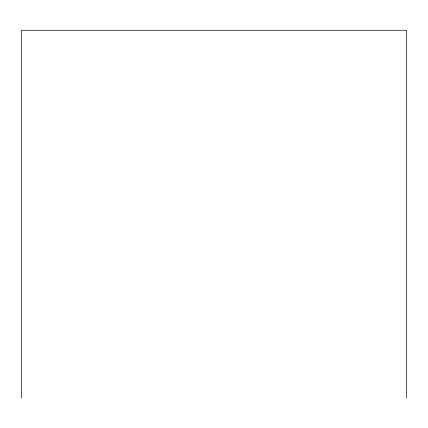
<?xml version="1.0" encoding="UTF-8"?>
<svg xmlns="http://www.w3.org/2000/svg" width="428" height="428" viewBox="0 0 428 428"><rect width="100%" height="100%" fill="white"/><g stroke="black" fill="none" stroke-linecap="round" stroke-linejoin="round"><path stroke-width="0.64" d="M406.6 397.73L406.6 30.27L21.4 30.27L21.4 397.73"/></g></svg>
